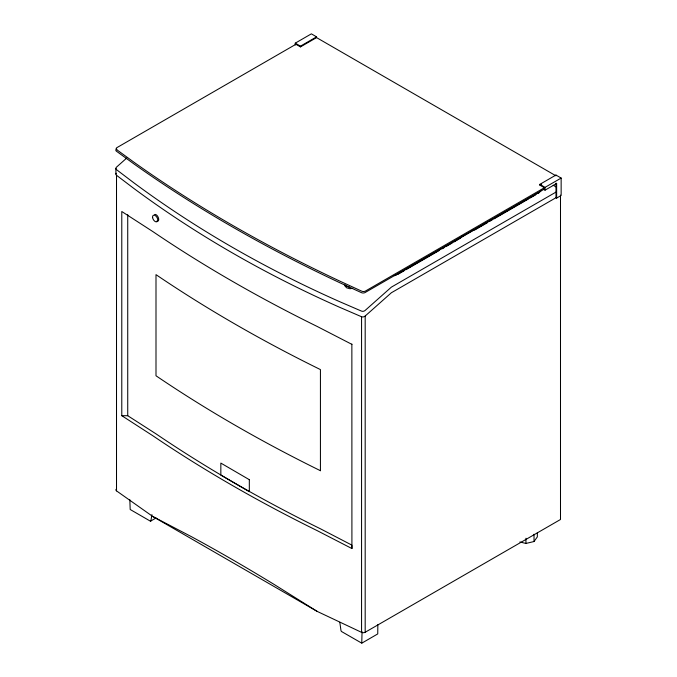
<?xml version="1.0" encoding="UTF-8"?>
<svg xmlns="http://www.w3.org/2000/svg" width="677" height="677" viewBox="0 0 677 677"><rect width="100%" height="100%" fill="white"/><g stroke="black" fill="none" stroke-linecap="round" stroke-linejoin="round"><path stroke-width="1.02" d="M362.051 631.734L361.755 643.15L341.589 631.556A1.303 0.753 60 0 1 340.98 630.592L339.812 622.298M377.834 624.643L377.749 633.917L361.873 643.116M151.936 514.664L150.895 520.841A1.303 0.753 60 0 1 150.286 521.112L130.187 509.493L129.832 499.685M519.868 541.981L525.953 543.445L534.026 541.532L537.343 536.869L537.343 532.706M126.717 158.054L116.698 166.965A2.776 1.963 -15.1 0 0 116.503 169.656L134.139 183.035A1402.981 993.125 -15.1 0 0 339.558 301.629L361.56 311.124A2.776 1.963 -15.1 0 0 365.165 310.413L391.374 287.133L555.927 192.133M116.148 173.261A2.776 1.963 -15.1 0 0 116.503 175.275L134.139 188.655A1402.981 993.125 -15.1 0 0 339.558 307.248L361.56 316.743A2.776 1.963 -15.1 0 0 365.165 316.041L391.374 292.752L556.841 197.227M460.301 238.219L454.022 241.951M538.393 193.241L539.222 192.649M295.257 45.02L295.257 43.15L311.369 33.85L316.565 36.854L316.565 37.607L555.944 175.808L555.944 175.055L561.148 178.059L561.148 195.492L556.638 198.09L555.986 197.718L555.986 183.103L556.638 183.475L556.638 198.09M295.257 43.15L300.461 46.154L316.565 36.854M116.715 149.71A2.776 1.599 0 0 1 116.994 147.586L295.908 44.276L300.461 46.899L316.565 37.607M116.105 149.549A2.776 1.599 0 0 0 116.419 151.199L133.978 163.944A1403.683 810.411 0 0 0 339.389 282.537L361.476 292.667A2.776 1.599 0 0 0 365.148 292.515L544.393 189.044L544.393 187.732L539.84 185.109L539.84 184.356L555.944 175.055M539.84 185.109L541.625 184.076M544.393 187.732L365.47 291.034A2.776 1.599 0 0 1 361.772 291.195L339.693 281.048A1403.683 810.411 0 0 1 134.274 162.455L116.732 149.702M539.84 184.356L545.044 187.36L561.148 178.059M396.544 274.76L539.07 192.471A7.455 4.299 0 0 0 541.092 190.279M397.737 274.447L404.093 270.775M405.912 269.725L439.491 250.338M442.216 248.764L444.036 247.714M445.847 246.673L452.202 243.001M474.848 229.926L487.558 222.589M490.283 221.015L492.094 219.966M493.914 218.925L528.407 199.004M530.218 197.955L535.668 194.815M543.309 189.171L545.044 190.169L556.638 183.475M150.607 521.112L156.04 517.981M116.512 175.267L116.512 490.876L152.782 516.483L317.208 611.416L361.56 632.352A2.716 1.566 0 0 0 365.191 632.25L560.497 519.487L560.497 195.111M352.683 288.351L349.891 288.732L346.632 287.81L344.711 285.702M121.784 415.678L127.733 415.712L155.998 433.855A1452.817 838.778 0 0 0 320.433 528.788L351.862 545.112L351.913 548.548L317.208 530.65A1452.817 838.778 0 0 1 152.782 435.717L121.784 415.678L121.784 211.503L152.782 231.534A1452.817 838.778 0 0 0 317.208 326.475L351.913 344.365M349.476 287.158L346.218 286.236L345.016 284.924M152.782 516.483L191.379 536.649A723.468 154.737 38.9 0 1 273.669 584.149L317.208 611.416M553.194 185.27L555.935 186.852M545.044 187.36L545.044 190.169M534.026 534.246L534.026 541.532M525.953 538.24L525.953 543.445M365.182 316.049L365.182 632.25M361.56 316.743L361.56 632.352M351.862 344.094L351.913 548.548M300.461 46.154L300.461 46.899M127.733 214.685L127.733 415.712M115.911 168.378L115.911 174.006M156.785 221.117A3.698 1.98 63.4 0 0 157.902 221.167A3.664 1.963 63.4 0 0 158.113 217.072A3.698 1.98 63.4 0 0 154.695 214.507M116.461 149.211A2.776 1.599 0 0 1 116.698 149.067M116.52 490.876A2.716 1.566 0 0 1 116.139 489.251M460.902 237.568A6.533 3.774 0 0 1 460.309 238.219M475.482 229.198A7.439 4.29 0 0 1 473.062 230.121M462.171 235.841A7.439 4.29 0 0 1 460.157 238.05M396.561 274.769A7.455 4.299 0 0 1 394.132 275.691M249.322 479.688L220.837 463.085L220.837 475.076L249.322 491.68L249.322 479.688M320.433 470.701L320.433 369.583A1452.817 838.778 0 0 1 155.998 274.65L155.998 375.769A1452.817 838.778 0 0 0 320.433 470.701M152.613 217.655A3.673 2.124 60 0 0 156.886 221.76A3.673 2.124 60 0 0 155.981 216.141A3.673 2.124 60 0 0 152.613 217.655"/></g></svg>
